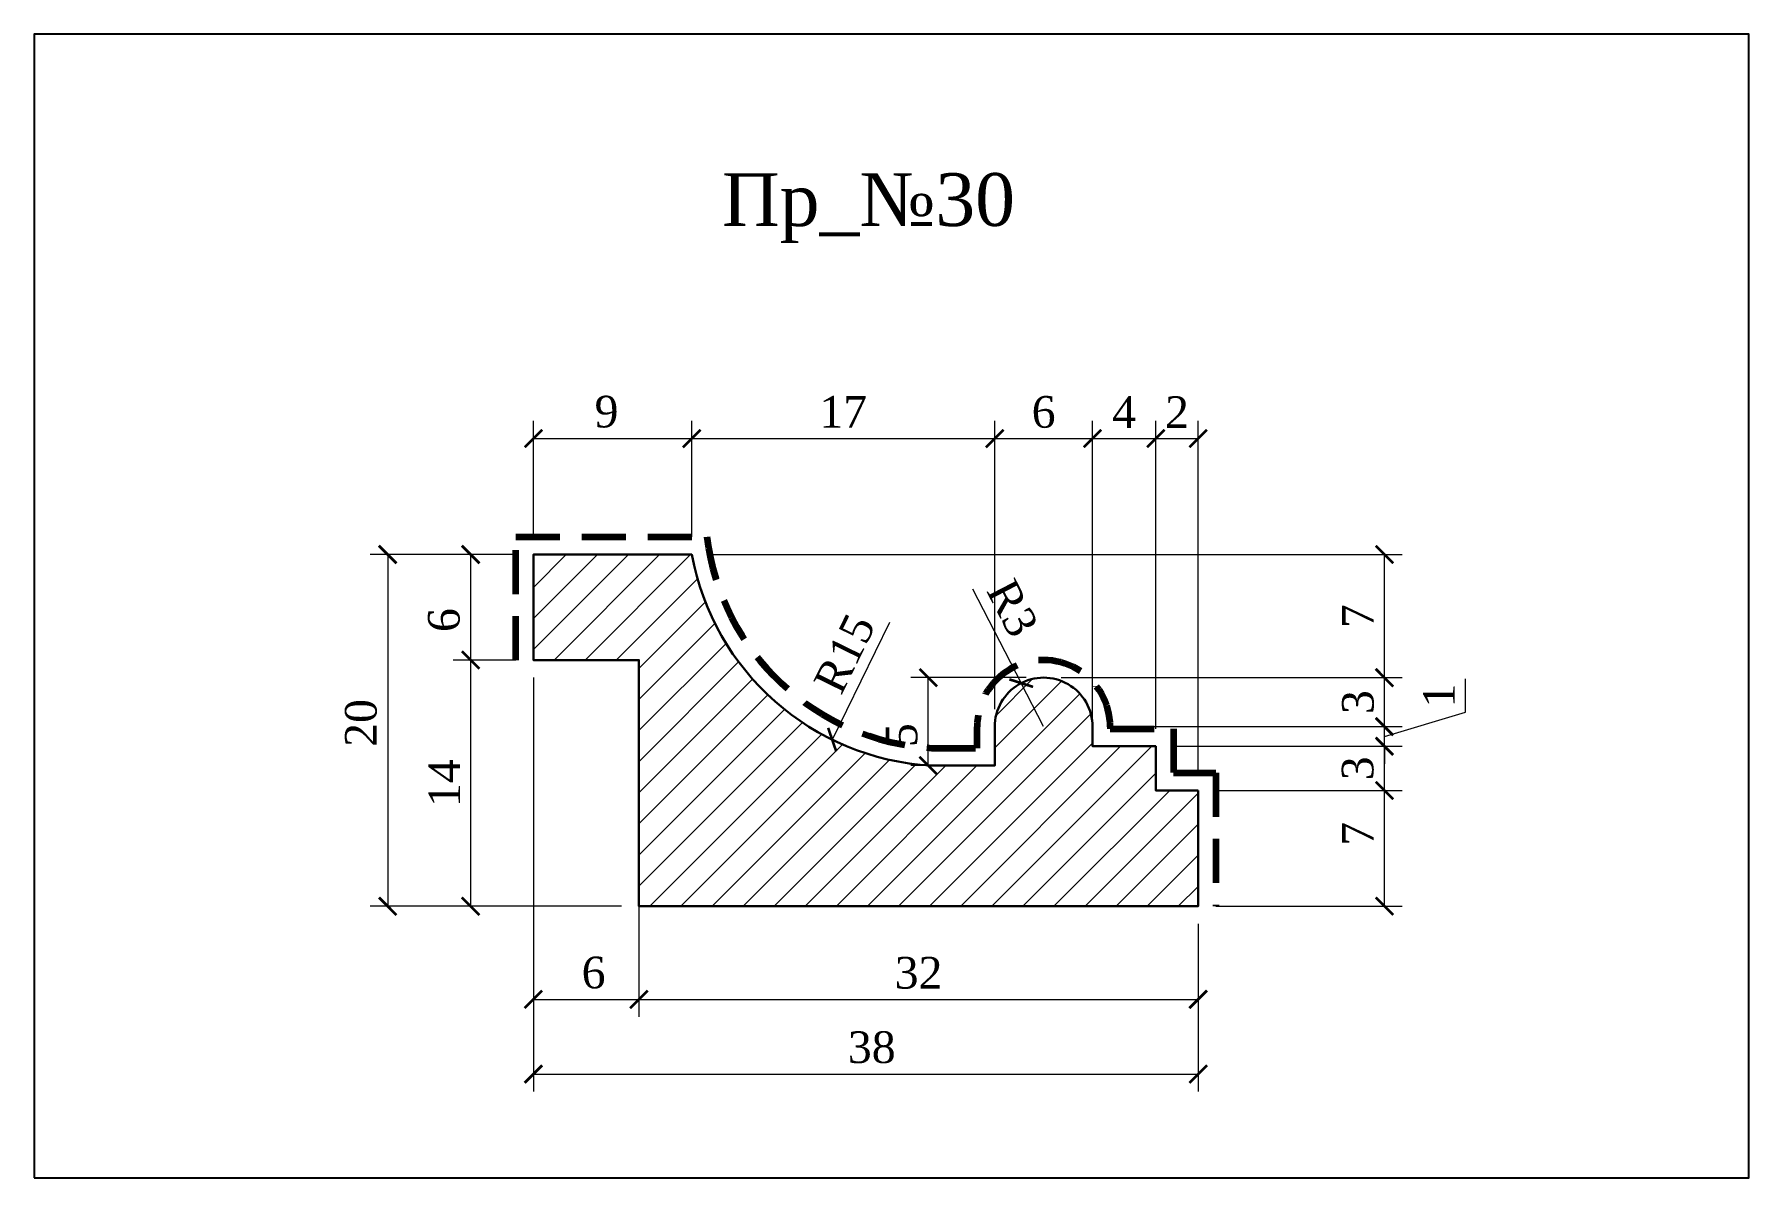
# Model space of a CAD drawing. Header units: millimetres. Extents: x 303559.7 to 303657.2, y -92832.5 to -92767.5.
import ezdxf

# ---------------------------------------------------------------- set-up
doc = ezdxf.new("R2010")
doc.units = ezdxf.units.MM
doc.header["$MEASUREMENT"] = 0
doc.linetypes.add('HIDDEN', pattern=[0.375, 0.25, -0.125])
for name, color, linetype, lineweight in [('A-Sect', 73, 'Continuous', 50), ('линия 15', 7, 'Continuous', 15), ('линия 50', 1, 'Continuous', 211)]:
    doc.layers.add(name, color=color, linetype=linetype, lineweight=lineweight)
doc.layers.add('Outside panel', color=7, linetype='Continuous', lineweight=18, true_color=0x7f5e57)
doc.styles.add('ELECT', font='times.ttf')
doc.styles.get("Standard").update_dxf_attribs({"font": 'times.ttf'})
doc.dimstyles.new('M_1', dxfattribs={"dimtxt": 1.8, "dimasz": 1, "dimexe": 1, "dimexo": 1, "dimgap": 0.6, "dimtad": 1, "dimdec": 0, "dimdsep": 46, "dimtxsty": 'Standard', "dimblk": 'ARCHTICK', "dimcen": -5, "dimclrd": 7, "dimclre": 7, "dimclrt": 7, "dimadec": 0, "dimazin": 0, "dimtfac": 1, "dimtdec": 0, "dimtmove": 0, "dimatfit": 3, "dimfxl": 1, "dimtolj": 1, "dimtzin": 0, "dimlwd": 5, "dimlwe": 5, "dimarcsym": 0})

# ---------------------------------------------------------------- blocks, each defined once
blk = doc.blocks.new('_ArchTick')
at = {"color": 0, "linetype": 'ByBlock', "const_width": 0.15}
blk.add_lwpolyline([(-0.5, -0.5), (0.5, 0.5)], dxfattribs=at)
blk = doc.blocks.new('*D19')
at = {"layer": 'Defpoints', "color": 0, "ltscale": 1000, "transparency": 16777216}
for p in [(303588.083, -92803.028), (303625.887, -92817.022), (303625.887, -92826.562)]:
    blk.add_point(p, dxfattribs=at)
at = {"layer": 'линия 15', "color": 7, "lineweight": 5, "ltscale": 1000, "transparency": 16777216}
for p, q in [((303588.083, -92804.028), (303588.083, -92827.562)), ((303625.887, -92818.022), (303625.887, -92827.562)), ((303588.083, -92826.562), (303625.887, -92826.562))]:
    blk.add_line(p, q, dxfattribs=at)
at = {"layer": 'линия 15', "color": 7, "lineweight": 5, "ltscale": 1000, "transparency": 16777216, "rotation": 180}
blk.add_blockref('_ArchTick', (303588.083, -92826.562), dxfattribs=at)
at = {"layer": 'линия 15', "color": 7, "lineweight": 5, "ltscale": 1000, "transparency": 16777216}
blk.add_blockref('_ArchTick', (303625.887, -92826.562), dxfattribs=at)
at = {"layer": 'линия 15', "color": 7, "ltscale": 1000, "transparency": 16777216, "insert": (303607.324, -92825.047), "char_height": 1.8, "attachment_point": 5}
blk.add_mtext('\\A1;38', dxfattribs=at)
blk = doc.blocks.new('*D18')
at = {"layer": 'Defpoints', "color": 0, "ltscale": 1000, "transparency": 16777216}
for p in [(303588.083, -92797.028), (303579.796, -92817.022), (303594.083, -92817.022)]:
    blk.add_point(p, dxfattribs=at)
at = {"layer": 'линия 15', "color": 7, "lineweight": 5, "ltscale": 1000, "transparency": 16777216}
for p, q in [((303587.083, -92797.028), (303578.796, -92797.028)), ((303579.796, -92797.028), (303579.796, -92817.022)), ((303593.083, -92817.022), (303578.796, -92817.022))]:
    blk.add_line(p, q, dxfattribs=at)
for p, rotation in [((303579.796, -92797.028), 90), ((303579.796, -92817.022), 270)]:
    blk.add_blockref('_ArchTick', p, dxfattribs=dict(at, rotation=rotation))
at = {"layer": 'линия 15', "color": 7, "ltscale": 1000, "transparency": 16777216, "insert": (303578.281, -92806.604), "char_height": 1.8, "attachment_point": 5, "rotation": 90}
blk.add_mtext('\\A1;20', dxfattribs=at)
blk = doc.blocks.new('*D16')
at = {"layer": 'Defpoints', "color": 0, "ltscale": 1000, "transparency": 16777216}
for p in [(303588.083, -92803.028), (303594.083, -92803.028), (303594.083, -92822.316)]:
    blk.add_point(p, dxfattribs=at)
at = {"layer": 'линия 15', "color": 7, "lineweight": 5, "ltscale": 1000, "transparency": 16777216}
for p, q in [((303588.083, -92804.028), (303588.083, -92823.316)), ((303594.083, -92804.028), (303594.083, -92823.316)), ((303588.083, -92822.316), (303594.083, -92822.316))]:
    blk.add_line(p, q, dxfattribs=at)
at = {"layer": 'линия 15', "color": 7, "lineweight": 5, "ltscale": 1000, "transparency": 16777216, "rotation": 180}
blk.add_blockref('_ArchTick', (303588.083, -92822.316), dxfattribs=at)
at = {"layer": 'линия 15', "color": 7, "lineweight": 5, "ltscale": 1000, "transparency": 16777216}
blk.add_blockref('_ArchTick', (303594.083, -92822.316), dxfattribs=at)
at = {"layer": 'линия 15', "color": 7, "ltscale": 1000, "transparency": 16777216, "insert": (303591.506, -92820.801), "char_height": 1.8, "attachment_point": 5}
blk.add_mtext('\\A1;6', dxfattribs=at)
blk = doc.blocks.new('*D15')
at = {"layer": 'Defpoints', "color": 0, "ltscale": 1000, "transparency": 16777216}
for p in [(303588.083, -92803.028), (303584.514, -92817.022), (303594.083, -92817.022)]:
    blk.add_point(p, dxfattribs=at)
at = {"layer": 'линия 15', "color": 7, "lineweight": 5, "ltscale": 1000, "transparency": 16777216}
for p, q in [((303587.083, -92803.028), (303583.514, -92803.028)), ((303584.514, -92803.028), (303584.514, -92817.022)), ((303593.083, -92817.022), (303583.514, -92817.022))]:
    blk.add_line(p, q, dxfattribs=at)
for p, rotation in [((303584.514, -92803.028), 90), ((303584.514, -92817.022), 270)]:
    blk.add_blockref('_ArchTick', p, dxfattribs=dict(at, rotation=rotation))
at = {"layer": 'линия 15', "color": 7, "ltscale": 1000, "transparency": 16777216, "insert": (303583.014, -92810.025), "char_height": 1.8, "attachment_point": 5, "rotation": 90}
blk.add_mtext('\\A1;14', dxfattribs=at)
blk = doc.blocks.new('*D14')
at = {"layer": 'Defpoints', "color": 0, "ltscale": 1000, "transparency": 16777216}
for p in [(303588.083, -92797.028), (303584.514, -92803.028), (303588.083, -92803.028)]:
    blk.add_point(p, dxfattribs=at)
at = {"layer": 'линия 15', "color": 7, "lineweight": 5, "ltscale": 1000, "transparency": 16777216}
for p, q in [((303587.083, -92797.028), (303583.514, -92797.028)), ((303584.514, -92797.028), (303584.514, -92803.028)), ((303587.083, -92803.028), (303583.514, -92803.028))]:
    blk.add_line(p, q, dxfattribs=at)
for p, rotation in [((303584.514, -92797.028), 90), ((303584.514, -92803.028), 270)]:
    blk.add_blockref('_ArchTick', p, dxfattribs=dict(at, rotation=rotation))
at = {"layer": 'линия 15', "color": 7, "ltscale": 1000, "transparency": 16777216, "insert": (303582.998, -92800.756), "char_height": 1.8, "attachment_point": 5, "rotation": 90}
blk.add_mtext('\\A1;6', dxfattribs=at)
blk = doc.blocks.new('*D13')
at = {"layer": 'Defpoints', "color": 0, "ltscale": 1000, "transparency": 16777216}
for p in [(303610.54, -92804.028), (303617.1, -92804.028), (303614.318, -92809.028)]:
    blk.add_point(p, dxfattribs=at)
at = {"layer": 'линия 15', "color": 7, "lineweight": 5, "ltscale": 1000, "transparency": 16777216}
for p, q in [((303616.1, -92804.028), (303609.54, -92804.028)), ((303610.54, -92809.028), (303610.54, -92804.028)), ((303613.318, -92809.028), (303609.54, -92809.028))]:
    blk.add_line(p, q, dxfattribs=at)
for p, rotation in [((303610.54, -92804.028), 90), ((303610.54, -92809.028), 270)]:
    blk.add_blockref('_ArchTick', p, dxfattribs=dict(at, rotation=rotation))
at = {"layer": 'линия 15', "color": 7, "ltscale": 1000, "transparency": 16777216, "insert": (303609.024, -92807.297), "char_height": 1.8, "attachment_point": 5, "rotation": 90}
blk.add_mtext('\\A1;5', dxfattribs=at)
blk = doc.blocks.new('*D12')
at = {"layer": 'Defpoints', "color": 0, "ltscale": 1000, "transparency": 16777216}
for p in [(303615.824, -92804.338), (303617.1, -92806.81)]:
    blk.add_point(p, dxfattribs=at)
at = {"layer": 'линия 15', "color": 7, "lineweight": 5, "ltscale": 1000, "transparency": 16777216}
for p in [(303613.055, -92798.975), (303617.1, -92806.81)]:
    blk.add_line(p, (303615.824, -92804.338), dxfattribs=at)
at = {"layer": 'линия 15', "color": 7, "lineweight": 5, "ltscale": 1000, "transparency": 16777216, "rotation": 297.3081075339354}
blk.add_blockref('_ArchTick', (303615.824, -92804.338), dxfattribs=at)
at = {"layer": 'линия 15', "color": 7, "ltscale": 1000, "transparency": 16777216, "insert": (303615.327, -92800.073), "char_height": 1.8, "attachment_point": 5, "rotation": 297.30811}
blk.add_mtext('\\A1;R3', dxfattribs=at)
blk = doc.blocks.new('*D11')
at = {"layer": 'Defpoints', "color": 0, "ltscale": 1000, "transparency": 16777216}
for p in [(303611.545, -92794.349), (303605.075, -92807.553)]:
    blk.add_point(p, dxfattribs=at)
at = {"layer": 'линия 15', "color": 7, "lineweight": 5, "ltscale": 1000, "transparency": 16777216}
blk.add_line((303608.335, -92800.898), (303605.075, -92807.553), dxfattribs=at)
at = {"layer": 'линия 15', "color": 7, "lineweight": 5, "ltscale": 1000, "transparency": 16777216, "rotation": 243.8966733603445}
blk.add_blockref('_ArchTick', (303605.075, -92807.553), dxfattribs=at)
at = {"layer": 'линия 15', "color": 7, "ltscale": 1000, "transparency": 16777216, "insert": (303605.784, -92802.661), "char_height": 1.8, "attachment_point": 5, "rotation": 63.89667}
blk.add_mtext('\\A1;R15', dxfattribs=at)
blk = doc.blocks.new('*D10')
at = {"layer": 'Defpoints', "color": 0, "ltscale": 1000, "transparency": 16777216}
for p in [(303597.087, -92797.028), (303636.482, -92797.028), (303617.1, -92804.028)]:
    blk.add_point(p, dxfattribs=at)
at = {"layer": 'линия 15', "color": 7, "lineweight": 5, "ltscale": 1000, "transparency": 16777216}
for p, q in [((303598.087, -92797.028), (303637.482, -92797.028)), ((303636.482, -92804.028), (303636.482, -92797.028)), ((303618.1, -92804.028), (303637.482, -92804.028))]:
    blk.add_line(p, q, dxfattribs=at)
for p, rotation in [((303636.482, -92797.028), 90), ((303636.482, -92804.028), 270)]:
    blk.add_blockref('_ArchTick', p, dxfattribs=dict(at, rotation=rotation))
at = {"layer": 'линия 15', "color": 7, "ltscale": 1000, "transparency": 16777216, "insert": (303634.964, -92800.528), "char_height": 1.8, "attachment_point": 5, "rotation": 90}
blk.add_mtext('\\A1;7', dxfattribs=at)
blk = doc.blocks.new('*D8')
at = {"layer": 'Defpoints', "color": 0, "ltscale": 1000, "transparency": 16777216}
for p in [(303619.882, -92806.81), (303636.482, -92806.81), (303623.476, -92807.928)]:
    blk.add_point(p, dxfattribs=at)
at = {"layer": 'линия 15', "color": 7, "lineweight": 5, "ltscale": 1000, "transparency": 16777216}
for p, q in [((303641.082, -92805.989), (303641.082, -92804.096)), ((303636.482, -92806.81), (303636.482, -92805.81)), ((303636.482, -92807.369), (303641.082, -92805.989)), ((303620.882, -92806.81), (303637.482, -92806.81)), ((303636.482, -92807.928), (303636.482, -92806.81)), ((303636.482, -92807.928), (303636.482, -92806.81)), ((303624.476, -92807.928), (303637.482, -92807.928)), ((303636.482, -92807.928), (303636.482, -92808.928))]:
    blk.add_line(p, q, dxfattribs=at)
for p, rotation in [((303636.482, -92806.81), 270), ((303636.482, -92807.928), 90)]:
    blk.add_blockref('_ArchTick', p, dxfattribs=dict(at, rotation=rotation))
at = {"layer": 'линия 15', "color": 7, "ltscale": 1000, "transparency": 16777216, "insert": (303639.582, -92805.043), "char_height": 1.8, "attachment_point": 5, "rotation": 90}
blk.add_mtext('\\A1;1', dxfattribs=at)
blk = doc.blocks.new('*D7')
at = {"layer": 'Defpoints', "color": 0, "ltscale": 1000, "transparency": 16777216}
for p in [(303623.476, -92807.928), (303636.482, -92807.928), (303625.887, -92810.442)]:
    blk.add_point(p, dxfattribs=at)
at = {"layer": 'линия 15', "color": 7, "lineweight": 5, "ltscale": 1000, "transparency": 16777216}
for p, q in [((303624.476, -92807.928), (303637.482, -92807.928)), ((303636.482, -92810.442), (303636.482, -92807.928)), ((303626.887, -92810.442), (303637.482, -92810.442))]:
    blk.add_line(p, q, dxfattribs=at)
for p, rotation in [((303636.482, -92807.928), 90), ((303636.482, -92810.442), 270)]:
    blk.add_blockref('_ArchTick', p, dxfattribs=dict(at, rotation=rotation))
at = {"layer": 'линия 15', "color": 7, "ltscale": 1000, "transparency": 16777216, "insert": (303634.966, -92809.185), "char_height": 1.8, "attachment_point": 5, "rotation": 90}
blk.add_mtext('\\A1;3', dxfattribs=at)
blk = doc.blocks.new('*D6')
at = {"layer": 'Defpoints', "color": 0, "ltscale": 1000, "transparency": 16777216}
for p in [(303625.887, -92810.442), (303636.482, -92810.442), (303625.887, -92817.022)]:
    blk.add_point(p, dxfattribs=at)
at = {"layer": 'линия 15', "color": 7, "lineweight": 5, "ltscale": 1000, "transparency": 16777216}
for p, q in [((303626.887, -92810.442), (303637.482, -92810.442)), ((303636.482, -92817.022), (303636.482, -92810.442)), ((303626.887, -92817.022), (303637.482, -92817.022))]:
    blk.add_line(p, q, dxfattribs=at)
for p, rotation in [((303636.482, -92810.442), 90), ((303636.482, -92817.022), 270)]:
    blk.add_blockref('_ArchTick', p, dxfattribs=dict(at, rotation=rotation))
at = {"layer": 'линия 15', "color": 7, "ltscale": 1000, "transparency": 16777216, "insert": (303634.964, -92812.906), "char_height": 1.8, "attachment_point": 5, "rotation": 90}
blk.add_mtext('\\A1;7', dxfattribs=at)
blk = doc.blocks.new('*D5')
at = {"layer": 'Defpoints', "color": 0, "ltscale": 1000, "transparency": 16777216}
for p in [(303625.887, -92790.432), (303623.476, -92807.928), (303625.887, -92810.442)]:
    blk.add_point(p, dxfattribs=at)
at = {"layer": 'линия 15', "color": 7, "lineweight": 5, "ltscale": 1000, "transparency": 16777216}
for p, q in [((303623.476, -92806.928), (303623.476, -92789.432)), ((303625.887, -92809.442), (303625.887, -92789.432)), ((303623.476, -92790.432), (303625.887, -92790.432))]:
    blk.add_line(p, q, dxfattribs=at)
at = {"layer": 'линия 15', "color": 7, "lineweight": 5, "ltscale": 1000, "transparency": 16777216, "rotation": 180}
blk.add_blockref('_ArchTick', (303623.476, -92790.432), dxfattribs=at)
at = {"layer": 'линия 15', "color": 7, "lineweight": 5, "ltscale": 1000, "transparency": 16777216}
blk.add_blockref('_ArchTick', (303625.887, -92790.432), dxfattribs=at)
at = {"layer": 'линия 15', "color": 7, "ltscale": 1000, "transparency": 16777216, "insert": (303624.682, -92788.932), "char_height": 1.8, "attachment_point": 5}
blk.add_mtext('\\A1;2', dxfattribs=at)
blk = doc.blocks.new('*D2')
at = {"layer": 'Defpoints', "color": 0, "ltscale": 1000, "transparency": 16777216}
for p in [(303614.318, -92790.432), (303597.087, -92797.028), (303614.318, -92806.81)]:
    blk.add_point(p, dxfattribs=at)
at = {"layer": 'линия 15', "color": 7, "lineweight": 5, "ltscale": 1000, "transparency": 16777216}
for p, q in [((303597.087, -92796.028), (303597.087, -92789.432)), ((303614.318, -92805.81), (303614.318, -92789.432)), ((303597.087, -92790.432), (303614.318, -92790.432))]:
    blk.add_line(p, q, dxfattribs=at)
at = {"layer": 'линия 15', "color": 7, "lineweight": 5, "ltscale": 1000, "transparency": 16777216, "rotation": 180}
blk.add_blockref('_ArchTick', (303597.087, -92790.432), dxfattribs=at)
at = {"layer": 'линия 15', "color": 7, "lineweight": 5, "ltscale": 1000, "transparency": 16777216}
blk.add_blockref('_ArchTick', (303614.318, -92790.432), dxfattribs=at)
at = {"layer": 'линия 15', "color": 7, "ltscale": 1000, "transparency": 16777216, "insert": (303605.702, -92788.914), "char_height": 1.8, "attachment_point": 5}
blk.add_mtext('\\A1;17', dxfattribs=at)
blk = doc.blocks.new('*D1')
at = {"layer": 'Defpoints', "color": 0, "ltscale": 1000, "transparency": 16777216}
for p in [(303597.087, -92790.432), (303588.083, -92797.028), (303597.087, -92797.028)]:
    blk.add_point(p, dxfattribs=at)
at = {"layer": 'линия 15', "color": 7, "lineweight": 5, "ltscale": 1000, "transparency": 16777216}
for p, q in [((303588.083, -92796.028), (303588.083, -92789.432)), ((303597.087, -92796.028), (303597.087, -92789.432)), ((303588.083, -92790.432), (303597.087, -92790.432))]:
    blk.add_line(p, q, dxfattribs=at)
at = {"layer": 'линия 15', "color": 7, "lineweight": 5, "ltscale": 1000, "transparency": 16777216, "rotation": 180}
blk.add_blockref('_ArchTick', (303588.083, -92790.432), dxfattribs=at)
at = {"layer": 'линия 15', "color": 7, "lineweight": 5, "ltscale": 1000, "transparency": 16777216}
blk.add_blockref('_ArchTick', (303597.087, -92790.432), dxfattribs=at)
at = {"layer": 'линия 15', "color": 7, "ltscale": 1000, "transparency": 16777216, "insert": (303592.241, -92788.914), "char_height": 1.8, "attachment_point": 5}
blk.add_mtext('\\A1;9', dxfattribs=at)

msp = doc.modelspace()

# ---------------------------------------------------------------- hatches: boundary and pattern name
at = {"layer": 'Outside panel', "ltscale": 1000}
h = msp.add_hatch(dxfattribs=at)
h.set_pattern_fill('ANSI31', color=256, scale=10)
h.set_pattern_definition([(45, (-3762.0415, -115.734), (-0.8838834765, 0.8838834765), [])])
h.paths.add_polyline_path([(303597.087, -92797.028), (303588.083, -92797.028), (303588.083, -92803.028), (303594.083, -92803.028), (303594.083, -92817.022), (303625.887, -92817.022), (303625.887, -92810.442), (303623.476, -92810.442), (303623.476, -92807.928), (303619.882, -92807.928), (303619.882, -92806.793, 1), (303614.318, -92806.828), (303614.318, -92809.028), (303610.702, -92809.028, -0.345381)])

# ---------------------------------------------------------------- linework, layer by layer
at = {"color": 6, "ltscale": 1000}
msp.add_lwpolyline([(303559.697, -92832.454), (303657.197, -92832.454), (303657.197, -92767.454), (303559.697, -92767.454)], close=True, dxfattribs=at)
at = {"layer": 'A-Sect', "color": 7, "lineweight": 30}
msp.add_lwpolyline([(303625.887, -92810.442), (303625.887, -92817.022), (303594.083, -92817.022), (303594.083, -92803.028), (303588.083, -92803.028), (303588.083, -92797.028), (303597.087, -92797.028, 0.345381), (303610.702, -92809.028), (303614.318, -92809.028), (303614.318, -92806.828, -1.006429), (303619.882, -92806.828), (303619.882, -92807.928), (303623.476, -92807.928), (303623.476, -92810.442), (303625.887, -92810.442)], format="xyb", dxfattribs=at)
at = {"layer": 'линия 50', "color": 1, "linetype": 'HIDDEN', "ltscale": 10, "true_color": 0xff0909}
msp.add_lwpolyline([(303587.083, -92803.028), (303587.083, -92796.028), (303597.944, -92796.028, 0.361788), (303610.732, -92808.028), (303613.318, -92808.028), (303613.318, -92806.831, -1.005512), (303620.882, -92806.831), (303620.882, -92806.928), (303624.476, -92806.928), (303624.476, -92809.442), (303626.887, -92809.442), (303626.887, -92817.022)], format="xyb", dxfattribs=at)

# ---------------------------------------------------------------- texts
at = {"color": 5, "ltscale": 1000, "style": 'ELECT'}
msp.add_text('Пр_№30', height=3, dxfattribs=at).set_placement((303598.815, -92778.349))

# ---------------------------------------------------------------- dimensions: what is measured, and where the dimension line sits
at = {"layer": 'линия 15', "color": 7, "ltscale": 1000}
for base, p1, p2, picture, middle in [((303597.087, -92790.432), (303588.083, -92797.028), (303597.087, -92797.028), '*D1', (303592.241, -92790.432)), ((303625.887, -92826.562), (303588.083, -92803.028), (303625.887, -92817.022), '*D19', (303607.324, -92826.562)), ((303594.083, -92822.316), (303588.083, -92803.028), (303594.083, -92803.028), '*D16', (303591.506, -92822.316))]:
    dim = msp.add_linear_dim(base=base, p1=p1, p2=p2, dimstyle='M_1', dxfattribs=at)
    dim.commit()
    dim.dimension.update_dxf_attribs({"geometry": picture, "text_midpoint": middle, "dimtype": 128})
for base, p1, p2, picture, middle in [((303614.318, -92790.432), (303597.087, -92797.028), (303614.318, -92806.81), '*D2', (303605.702, -92788.914)), ((303625.887, -92790.432), (303623.476, -92807.928), (303625.887, -92810.442), '*D5', (303624.682, -92788.932))]:
    dim = msp.add_linear_dim(base=base, p1=p1, p2=p2, dimstyle='M_1', dxfattribs=at)
    dim.commit()
    dim.dimension.update_dxf_attribs({"geometry": picture, "text_midpoint": middle})
for base, p1, p2 in [((303619.882, -92790.432), (303614.318, -92806.81), (303619.882, -92807.928)), ((303623.476, -92790.432), (303619.882, -92807.928), (303623.476, -92807.928)), ((303625.887, -92822.316), (303594.083, -92803.028), (303625.887, -92817.022))]:
    msp.add_linear_dim(base=base, p1=p1, p2=p2, dimstyle='M_1', dxfattribs=at).render()
dim = msp.add_radius_dim(center=(303611.545, -92794.349), mpoint=(303605.075, -92807.553), dimstyle='M_1', dxfattribs=at)
dim.commit()
dim.dimension.update_dxf_attribs({"geometry": '*D11', "text_midpoint": (303607.145, -92803.328), "dimtype": 132})
for base, p1, p2, picture, middle in [((303579.796, -92817.022), (303588.083, -92797.028), (303594.083, -92817.022), '*D18', (303579.796, -92806.604)), ((303584.514, -92803.028), (303588.083, -92797.028), (303588.083, -92803.028), '*D14', (303584.514, -92800.756)), ((303610.54, -92804.028), (303614.318, -92809.028), (303617.1, -92804.028), '*D13', (303610.54, -92807.297)), ((303636.482, -92810.442), (303625.887, -92817.022), (303625.887, -92810.442), '*D6', (303636.482, -92812.906))]:
    dim = msp.add_linear_dim(base=base, p1=p1, p2=p2, angle=90, dimstyle='M_1', dxfattribs=at)
    dim.commit()
    dim.dimension.update_dxf_attribs({"geometry": picture, "text_midpoint": middle, "dimtype": 128})
for base, p1, p2, picture, middle in [((303636.482, -92797.028), (303617.1, -92804.028), (303597.087, -92797.028), '*D10', (303634.964, -92800.528)), ((303584.514, -92817.022), (303588.083, -92803.028), (303594.083, -92817.022), '*D15', (303583.014, -92810.025)), ((303636.482, -92806.81), (303623.476, -92807.928), (303619.882, -92806.81), '*D8', (303639.582, -92805.389)), ((303636.482, -92807.928), (303625.887, -92810.442), (303623.476, -92807.928), '*D7', (303634.966, -92809.185))]:
    dim = msp.add_linear_dim(base=base, p1=p1, p2=p2, angle=90, dimstyle='M_1', dxfattribs=at)
    dim.commit()
    dim.dimension.update_dxf_attribs({"geometry": picture, "text_midpoint": middle})
dim = msp.add_radius_dim(center=(303617.1, -92806.81), mpoint=(303615.824, -92804.338), dimstyle='M_1', dxfattribs=at)
dim.commit()
dim.dimension.update_dxf_attribs({"geometry": '*D12', "text_midpoint": (303615.327, -92800.073)})
msp.add_linear_dim(base=(303636.482, -92804.028), p1=(303619.882, -92806.81), p2=(303617.1, -92804.028), angle=90, dimstyle='M_1', dxfattribs=at).render()

doc.saveas('drawing.dxf')
